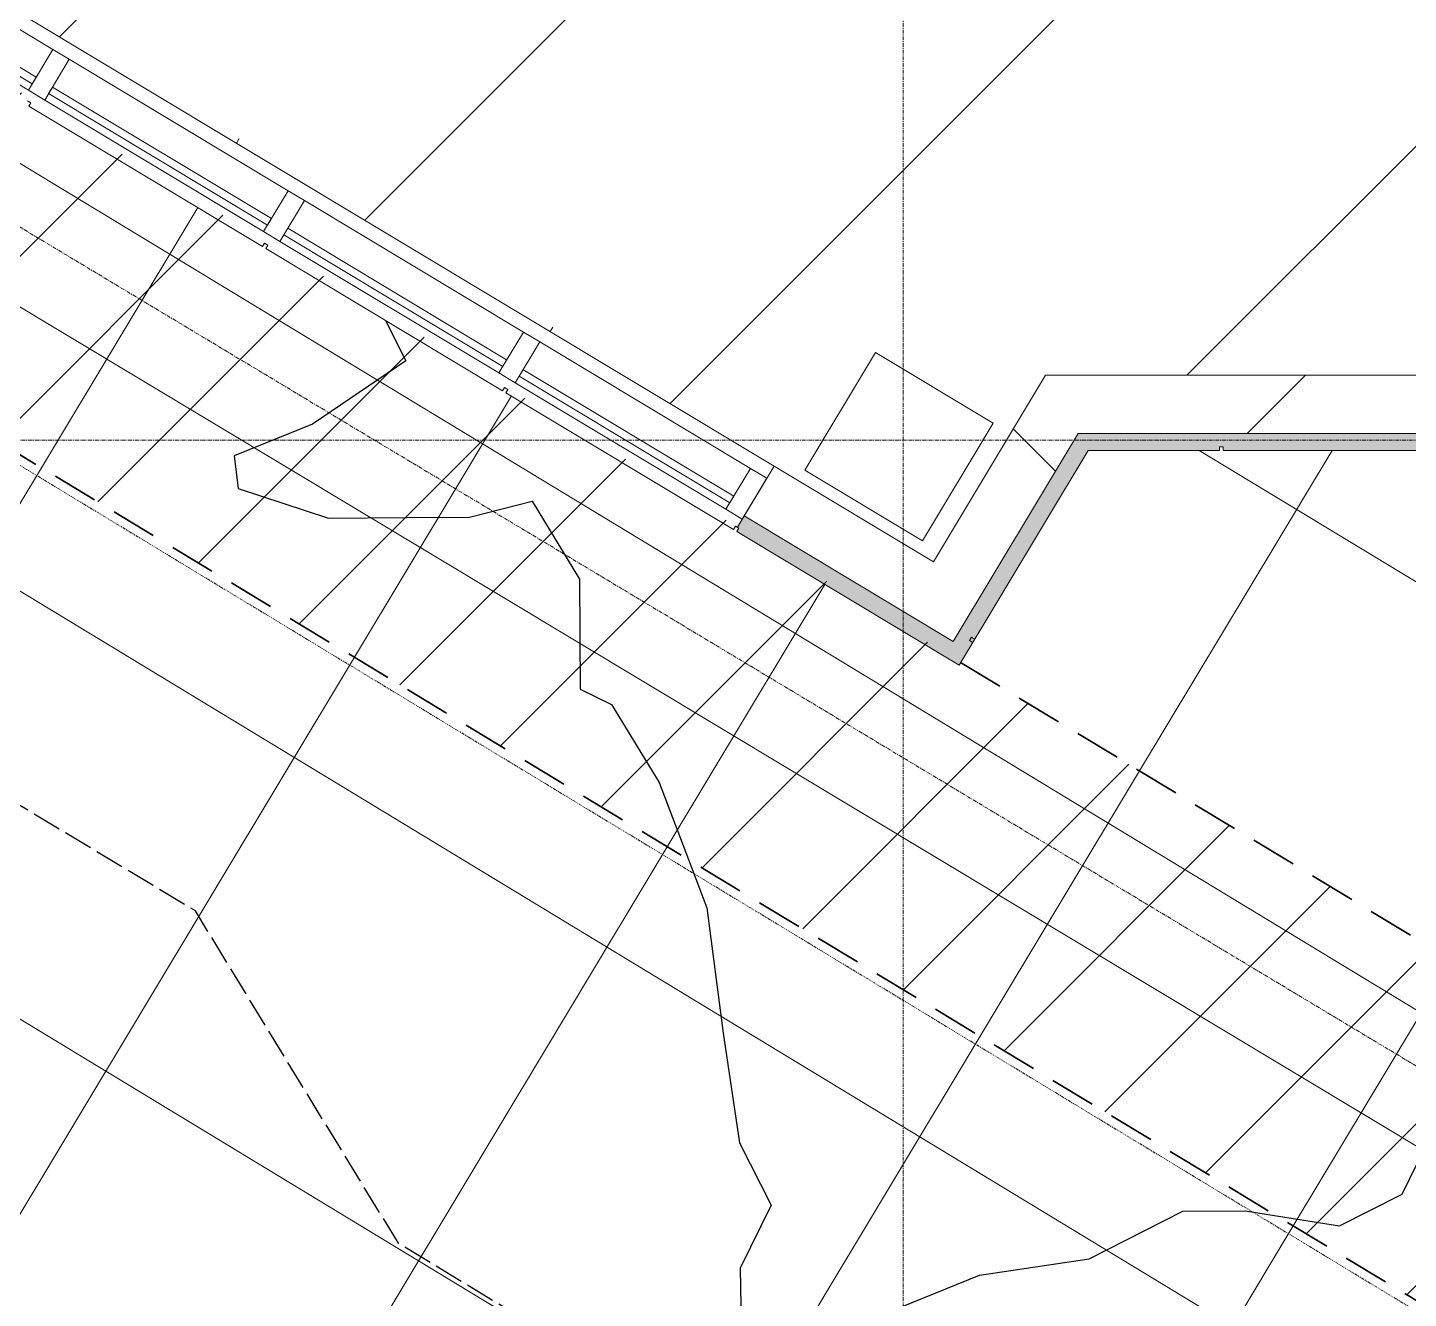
# Model space of a CAD drawing. Header units: inches. Extents: x 3268 to 7018, y 976 to 6708.
# Drawn here: x 4572.9 to 4754, y 2039.9 to 2206.6 of the extents above; entities that cross this region are included whole.
import ezdxf

# ---------------------------------------------------------------- set-up
doc = ezdxf.new("R2010")
doc.units = ezdxf.units.IN
doc.header["$MEASUREMENT"] = 0
for name, pattern in [('Double Dash 3_8_', [0.9999999999999999, 0.3749999999999999, -0.125, 0.125, -0.125, 0.125, -0.125]), ('Grid Line 1_2_', [0.8749999999999999, 0.4999999999999999, -0.125, 0.125, -0.125]), ('IMPORT-DASHED _2_', [8.999999999999996, 5.999999999999998, -2.999999999999999]), ('IMPORT-EASEMENT2', [4.799999999999999, 3.839999999999999, -0.9599999999999999])]:
    doc.linetypes.add(name, pattern=pattern)
for name, color, linetype, lineweight in [('0-landscaping', 1, 'Continuous', 25), ('A-DETL-GENF', 92, 'Continuous', 9), ('A-FLOR', 192, 'Continuous', 9), ('A-GLAZ-CURT', 52, 'Continuous', 9), ('A-GLAZ-CWMG', 51, 'Continuous', 9), ('A-WALL', 113, 'Continuous', 9), ('A-WALL-PATT', 111, 'Continuous', 15), ('C-ANNO-5FT-PED-ZONE', 130, 'Continuous', 25), ('C-ESMT-STBK', 4, 'IMPORT-DASHED _2_', 35), ('C-PROP-LINE', 91, 'Double Dash 3_8_', 9), ('L-PVMT-CONC-HATC', 252, 'Continuous', 15), ('S-COLS', 52, 'Continuous', 9), ('S-GRID', 1, 'Continuous', 9), ('site_dwg', 8, 'Continuous', 9)]:
    doc.layers.add(name, color=color, linetype=linetype, lineweight=lineweight)
pattern_1 = [(45, (0, 0), (-33.94112549695429, 33.94112549695429), []), (135, (0, 0), (-33.94112549695429, -33.94112549695428), [])]

# ---------------------------------------------------------------- blocks, each defined once
blk = doc.blocks.new('WSP_5 Points - Structure_2022_rvt-1-Overall Retail Plan Opt 2')
at = {"layer": 'S-COLS', "color": 250, "lineweight": 13}
for p, q in [((4684.133690137747, 2163.968712298481), (4674.863004789368, 2148.53970088584)), ((4699.562701550388, 2154.698026950102), (4684.133690137747, 2163.968712298481)), ((4690.292016202009, 2139.269015537462), (4699.562701550388, 2154.698026950102)), ((4674.863004789368, 2148.53970088584), (4690.292016202009, 2139.269015537462))]:
    blk.add_line(p, q, dxfattribs=at)
blk = doc.blocks.new('System Panel - GLA-01 - Insulated Glass - Clear-7886401-Overall Retail Plan Opt 2')
at = {"layer": 'A-GLAZ-CURT'}
for p, q in [((16.12500000000955, -1.000000000004547), (-16.12500000000955, -1.000000000001819)), ((-16.12500000000955, -1.000000000001819), (-16.12500000000955, -2.000000000003638)), ((16.12500000000955, -2.000000000003638), (16.12500000000955, -1.000000000004547)), ((-16.12500000000955, -2.000000000003638), (16.12500000000955, -2.000000000003638))]:
    blk.add_line(p, q, dxfattribs=at)
blk = doc.blocks.new('Rectangular Mullion - 2_5_ x 6_ rectangular-7883235-Overall Retail Plan Opt 2')
at = {"layer": 'A-GLAZ-CWMG'}
for p, q in [((6004.876172864579, 2017.898582565582), (6004.876172864579, 1985.648582565567)), ((6011.126172864579, 2017.898582565582), (6011.126172864579, 1985.648582565567))]:
    blk.add_line(p, q, dxfattribs=at)
blk = doc.blocks.new('Rectangular Mullion - 2_5_ x 6_ rectangular-4950529-Overall Retail Plan Opt 2')
at = {"layer": 'A-GLAZ-CWMG'}
for p, q in [((-2.49999999999909, 3), (0, 3)), ((-2.49999999999909, -3.250000000000454), (-2.49999999999909, 3)), ((0, 3), (0, -3.250000000000454)), ((0, -3.250000000000454), (-2.49999999999909, -3.250000000000454))]:
    blk.add_line(p, q, dxfattribs=at)
blk = doc.blocks.new('System Panel - GLA-01 - Insulated Glass - Clear-7886402-Overall Retail Plan Opt 2')
at = {"layer": 'A-GLAZ-CURT'}
for p, q in [((16.75000000000045, -1.000000000004547), (-16.75000000000045, -1.000000000001819)), ((-16.75000000000045, -1.000000000001819), (-16.75000000000182, -2.000000000003638)), ((16.74999999999772, -2.000000000003638), (16.75000000000045, -1.000000000004547)), ((-16.75000000000182, -2.000000000003638), (16.74999999999772, -2.000000000003638))]:
    blk.add_line(p, q, dxfattribs=at)
blk = doc.blocks.new('Rectangular Mullion - 2_5_ x 6_ rectangular-7883299-Overall Retail Plan Opt 2')
at = {"layer": 'A-GLAZ-CWMG'}
for p, q in [((6004.876172864578, 2089.898582565581), (6004.876172864579, 2056.398582565581)), ((6011.126172864578, 2089.898582565581), (6011.126172864579, 2056.398582565581))]:
    blk.add_line(p, q, dxfattribs=at)
blk = doc.blocks.new('Rectangular Mullion - 2_5_ x 6_ rectangular-4411395-Overall Retail Plan Opt 2')
at = {"layer": 'A-GLAZ-CWMG'}
for p, q in [((-1.250000000000909, 3), (1.250000000000909, 3)), ((-1.250000000000909, -3.250000000000454), (-1.250000000000909, 3)), ((1.250000000000909, 3), (1.250000000000909, -3.250000000000454)), ((1.250000000000909, -3.250000000000454), (-1.250000000000909, -3.250000000000454))]:
    blk.add_line(p, q, dxfattribs=at)
blk = doc.blocks.new('Rectangular Mullion - 2_5_ x 6_ rectangular-7883295-Overall Retail Plan Opt 2')
at = {"layer": 'A-GLAZ-CWMG'}
for p, q in [((6004.876172864578, 2204.648582565581), (6004.876172864578, 2172.398582565581)), ((6011.126172864578, 2204.648582565581), (6011.126172864578, 2172.398582565581))]:
    blk.add_line(p, q, dxfattribs=at)
blk = doc.blocks.new('site_dwg_dec1-12649358-Overall Retail Plan Opt 2')
at = {"layer": '0-landscaping', "color": 213, "flags": 128}
for points in [[(31.08816798894065, 120.5223345599611), (38.04547195947605, 118.0613721970098), (46.1568129343085, 112.7615709075421), (55.04856294575426, 110.4265181416981), (59.16653053265497, 106.8094013281945), (60.9074027162768, 104.6776120617962)], [(60.9074027162768, 104.6776120617962), (64.43860575006862, 100.3534687985907), (70.36636846736296, 98.79674374690738), (73.20570484799667, 99.95289819289836), (77.32370079247436, 96.33575647164115), (80.53674968141972, 91.68841971690789), (82.96953078790271, 84.07638086805171), (86.18257967601845, 79.42904411461721), (78.56955985296939, 76.99082391922205), (75.85484602591355, 73.9002122233528), (73.38933504524344, 66.94063790206063), (77.38268007688588, 65.25797834102057), (80.22201645907448, 66.4141327858117), (88.73994106720589, 69.88249988785763), (92.8579086570479, 66.26538307328381), (100.344214094532, 68.66298705258667)]]:
    blk.add_lwpolyline(points, dxfattribs=at)
blk = doc.blocks.new('site_dwg_dec1-V199-Overall Retail Plan Opt 2')
at = {"layer": '0-landscaping', "color": 213, "flags": 128}
for points in [[(109.1397070937248, -51.91135602216399), (107.539696636907, -56.13399286589696), (101.3299305751161, -65.27994157050192), (96.02508321279201, -73.39567033511115), (94.46444866163544, -79.32507283475273), (88.7858181649908, -81.63733361044136), (85.58967954539075, -85.36948232106145)], [(120.660524464352, 0.9399227396409059), (119.6510466297088, -2.895354700621055), (109.8544485491429, -1.590498658254319), (102.8971445787712, 0.870463703299947), (101.2580483883601, -1.482540039600962)], [(101.2580483883601, -1.482540039600962), (105.4544776113715, -8.676055613000015), (110.6019441858434, -13.19745785703412), (114.7199401311507, -16.814599579601), (119.7428547744357, -19.4015213609498), (118.3068144204959, -27.26535620114441), (111.9724258052689, -34.47684765727967), (113.1265473455231, -37.31559033633379), (111.6904930847184, -45.17949820201533), (109.1397070937248, -51.91135602216399)]]:
    blk.add_lwpolyline(points, dxfattribs=at)
blk = doc.blocks.new('site_dwg-12440225-Overall Retail Plan Opt 2')
at = {"layer": 'C-ESMT-STBK'}
h = blk.add_hatch(dxfattribs=at)
h.set_pattern_fill('FP_236', color=43, style=0, pattern_type=2)
h.set_pattern_definition([(41.19300000000002, (24349227.445, 9821790.73), (-9.878962955707756, 11.2874306606842), [])])
h.paths.add_polyline_path([(24340754.41764874, 9814238.256800799), (24341007.28369483, 9818038.207201697), (24340597.61508091, 9818336.289935663), (24339080.54507963, 9818175.041572), (24339041.04656363, 9818170.586227996), (24338991.68861391, 9818164.27902802), (24338951.70183868, 9818158.637384389), (24338912.96937073, 9818152.689061128), (24338874.36010189, 9818146.280125272), (24338835.87236292, 9818139.411975248), (24338797.50579851, 9818132.085986648), (24338766.50818425, 9818125.853604812), (24338766.89231019, 9818124.002092425), (24338807.18576453, 9818132.259389622), (24338846.06993594, 9818139.731584428), (24338885.04424, 9818146.727429258), (24338924.10287013, 9818153.245822722), (24338956.51865115, 9818158.316607647), (24338953.32382087, 9818110.342748318), (24338969.07279708, 9818112.710400388), (24339007.86497075, 9818118.055290567), (24339046.71994471, 9818122.92269113), (24339092.45343486, 9818128.037917001), (24340292.99008468, 9818255.650188034), (24340584.31472673, 9818286.605874758), (24340934.68922023, 9818031.666679043), (24340687.3560084, 9814314.861073798), (24339595.34670922, 9814726.863514047), (24339587.50957331, 9814715.68687136), (24338715.45843181, 9815327.180653278), (24338691.60180446, 9815293.158049863), (24339013.48739237, 9815068.288049085), (24339549.36884944, 9814692.907733086), (24340725.61240819, 9814249.124683892)])
h.paths.add_polyline_path([(24338722.46981283, 9815337.179779818), (24338763.80719084, 9815396.132170605), (24338658.92817304, 9815468.79891386), (24338617.74228099, 9815409.741564125), (24338722.19139668, 9815337.372683933)])
at = {"layer": 'C-ANNO-5FT-PED-ZONE', "color": 213, "linetype": 'IMPORT-EASEMENT2', "flags": 128}
blk.add_lwpolyline([(24341173.43156312, 9817974.569704888), (24341064.86211379, 9817879.53891328), (24341058.60739409, 9817785.539047208), (24341020.66169335, 9817759.050960105), (24341002.73584636, 9817494.243455587), (24341098.03372912, 9817385.653583419), (24341049.7296923, 9816657.855822798), (24340942.84306337, 9816588.119622858), (24340903.15724013, 9815991.696087312), (24340997.75345884, 9815877.316419568), (24340956.93820208, 9815281.87627089), (24340851.85462972, 9815190.060175546), (24340840.21389879, 9815028.451841284), (24340816.31959692, 9814987.856953233), (24340807.91752753, 9814861.58536387), (24340828.33680849, 9814837.590900285), (24340814.20948071, 9814639.141274119), (24340820.32276781, 9814572.244142456), (24340784.23728234, 9814041.25000657), (24340346.67693986, 9814070.985885575), (24339654.20889217, 9814556.549067944), (24339621.08674325, 9814593.99079329), (24339537.64412129, 9814651.844636435), (24339442.83972673, 9814690.826514924), (24339354.14331621, 9814753.02102556), (24339330.46229357, 9814798.298159737), (24339230.23757831, 9814867.973883716), (24339182.6163684, 9814867.152440649), (24339131.69313189, 9814915.47795062), (24338893.2467398, 9815077.690702066), (24338651.59712844, 9815247.640438044), (24338560.99241732, 9815303.182211477)], dxfattribs=at)
at = {"layer": 'C-ESMT-STBK', "color": 43, "flags": 128}
for points in [[(24339549.36010291, 9814692.910077242), (24339038.59252975, 9815050.698335228), (24338937.60771774, 9815121.437320769), (24338691.59305793, 9815293.160394015), (24338695.51113642, 9815298.748075316)], [(24339432.81026407, 9814824.159263048), (24339528.54956559, 9814757.02623046), (24339587.50082678, 9814715.689215513)]]:
    blk.add_lwpolyline(points, dxfattribs=at)
at = {"layer": 'L-PVMT-CONC-HATC', "color": 53}
for p, q in [((24339657.33617427, 9814598.324723126), (24338933.15160037, 9815106.127744965)), ((24340339.75004442, 9814061.186895564), (24338905.5935904, 9815066.826904181)), ((24339628.0819323, 9814677.462691434), (24339254.65842474, 9814939.309729325)), ((24339342.53764469, 9814898.468900554), (24339342.92422535, 9814899.02497577)), ((24339314.16948521, 9814857.662849173), (24339336.90088157, 9814890.36072401)), ((24339381.94802499, 9814871.067770435), (24339382.33612141, 9814871.62602598)), ((24339353.48378988, 9814830.123519499), (24339376.31811344, 9814862.969449496)), ((24339250.72654459, 9814766.40363668), (24339314.16948521, 9814857.662849173)), ((24339631.81188032, 9814733.471927142), (24339465.87873667, 9814849.82534698)), ((24339455.29726123, 9814808.395020612), (24339483.29318272, 9814848.665627912)), ((24339392.79809455, 9814802.584189828), (24339415.72164217, 9814835.558463775)), ((24339290.02770634, 9814738.84540164), (24339353.48378988, 9814830.123519499)), ((24339432.11239922, 9814775.044860158), (24339455.29726123, 9814808.395020612)), ((24339329.3288681, 9814711.287166597), (24339392.79809455, 9814802.584189828)), ((24339471.4267039, 9814747.505530486), (24339494.598423, 9814780.836785577)), ((24339368.63002986, 9814683.728931556), (24339432.11239922, 9814775.044860158)), ((24339407.93119161, 9814656.170696514), (24339471.4267039, 9814747.505530486))]:
    blk.add_line(p, q, dxfattribs=at)
at = {"xscale": 1.5, "yscale": 1.5, "zscale": 1.5, "rotation": 37.81158375857705}
for name, p in [('site_dwg_dec1-V199-Overall Retail Plan Opt 2', (24339218.37414129, 9814761.880803842)), ('site_dwg_dec1-12649358-Overall Retail Plan Opt 2', (24339493.43298167, 9814568.902254827))]:
    blk.add_blockref(name, p, dxfattribs=at)
blk = doc.blocks.new('Family - ___-10568875-Overall Retail Plan Opt 2')
at = {"layer": 'C-PROP-LINE'}
blk.add_line((4383.497981648636, 2263.268724383593), (4819.920223202487, 1998.919552506506), dxfattribs=at)

msp = doc.modelspace()

# ---------------------------------------------------------------- block references
at = {"lineweight": 5}
msp.add_blockref('WSP_5 Points - Structure_2022_rvt-1-Overall Retail Plan Opt 2', (0, 0), dxfattribs=at)

# ---------------------------------------------------------------- next in the draw order: hatches: boundary and pattern name
at = {"layer": 'A-DETL-GENF'}
h = msp.add_hatch(dxfattribs=at)
h.set_pattern_fill('FP_16', style=0, pattern_type=2)
h.set_pattern_definition([(45, (0, 0), (-32.04961485728027, 32.04961485728027), [])])
h.paths.add_polyline_path([(4691.705143494628, 2136.524143727185), (4706.40848797042, 2160.994618260186), (4768.272596162687, 2160.994618260185), (4768.272596162687, 2447.786830385498), (4922.250343047537, 2447.786830385497), (4922.250343047537, 2772.27358256559), (4886.25034304756, 2772.27358256559), (4886.25034304756, 2863.148582565584), (4602.500343047515, 2863.148582565585), (4602.500343047515, 2854.148582565586), (4542.500343047515, 2854.148582565586), (4542.500343047515, 2862.523582565577), (4476.920381568098, 2862.523582565578), (4264.683824109152, 2509.302634581948), (4305.827854542846, 2484.58080698627), (4250.557831129061, 2392.596041029676), (4209.413800695366, 2417.317868625355), (4196.666608341342, 2396.102977932977), (4488.654561830984, 2220.658915450598), (4505.373318629214, 2248.483599360301), (4619.446376340588, 2179.941591289509)])
at = {"layer": 'A-WALL-PATT', "lineweight": 9}
h = msp.add_hatch(dxfattribs=at)
h.set_pattern_fill('FP_53', color=256, style=0, pattern_type=2)
h.set_pattern_definition(pattern_1)
h.paths.add_polyline_path([(4694.313878841293, 2126.06107773814), (4698.241044162482, 2132.596978405997), (4670.80660766479, 2149.081250902664), (4666.8794423436, 2142.54535023481), (4676.900412793239, 2136.524143727185)])
h.paths.add_polyline_path([(4543.447351042483, 2216.710833021836), (4547.374516363669, 2223.246733689688), (4512.50360469157, 2244.199291263031), (4508.576439370382, 2237.663390595179), (4536.858376340589, 2220.66988843997)])
at = {"layer": 'A-WALL-PATT', "lineweight": 5}
h = msp.add_hatch(color=256, dxfattribs=at)
h.paths.add_polyline_path([(4695.083669599325, 2122.973615643016), (4696.242505267872, 2124.902242069594), (4666.8794423436, 2142.54535023481), (4665.978125712511, 2141.045307458582), (4666.192417537686, 2140.916547939854), (4665.934898500229, 2140.487964289503), (4672.531803733816, 2136.524143727185)])
h.paths.add_polyline_path([(4542.074223548759, 2214.910966113982), (4542.331742586214, 2215.339549764331), (4542.54603441139, 2215.210790245604), (4543.447351042483, 2216.710833021836), (4508.576439370382, 2237.663390595179), (4507.417603701834, 2235.734764168598), (4536.858376340589, 2218.044963296235)])
at = {"layer": 'A-WALL-PATT', "lineweight": 9}
h = msp.add_hatch(dxfattribs=at)
h.set_pattern_fill('FP_53', color=256, style=0, pattern_type=2)
h.set_pattern_definition(pattern_1)
h.paths.add_polyline_path([(4769.500343047537, 2153.369618260184), (4769.500343047537, 2160.994618260186), (4706.40848797042, 2160.994618260186), (4701.826925750337, 2153.369618260188), (4768.500343047538, 2153.369618260184)])
h = msp.add_hatch(dxfattribs=at)
h.set_pattern_fill('FP_53', color=256, style=0, pattern_type=2)
h.set_pattern_definition(pattern_1)
h.paths.add_polyline_path([(4698.24104416248, 2132.596978405997), (4710.722505404102, 2153.369618260188), (4701.826925750337, 2153.369618260188), (4691.705143494628, 2136.524143727184)])
at = {"layer": 'A-WALL-PATT', "lineweight": 5}
msp.add_hatch(color=256, dxfattribs=at).paths.add_polyline_path([(4761.500343047538, 2151.119618260185), (4768.500343047539, 2151.119618260185), (4768.500343047538, 2153.369618260184), (4710.722505404102, 2153.369618260188), (4709.370569011293, 2151.119618260188), (4729.250659452024, 2151.119618260188), (4729.250659452024, 2151.619618260185), (4729.750659452024, 2151.619618260185), (4729.750659452024, 2151.119618260188), (4743.328376340589, 2151.119618260186)])
at = {"layer": 'A-WALL-PATT', "lineweight": 9}
msp.add_hatch(color=256, dxfattribs=at).paths.add_polyline_path([(4696.242505267872, 2124.902242069594), (4711.995494155025, 2151.119618260188), (4709.370569011293, 2151.119618260188), (4694.313878841293, 2126.06107773814)])

# ---------------------------------------------------------------- next in the draw order: linework, layer by layer
at = {"lineweight": 9}
for p, q in [((4696.692847343906, 2126.622539159986), (4696.435328306451, 2126.193955509635)), ((4696.435328306451, 2126.193955509635), (4696.863911956802, 2125.936436472182)), ((4697.121430994257, 2126.365020122533), (4696.692847343906, 2126.622539159986))]:
    msp.add_line(p, q, dxfattribs=at)
at = {"layer": 'A-FLOR'}
msp.add_line((4501.404464369868, 2212.268855245278), (4874.403235769472, 1988.148582565594), dxfattribs=at)
at = {"layer": 'A-WALL'}
for p, q in [((4547.374516363667, 2223.246733689688), (4670.806607664787, 2149.081250902664)), ((4572.873410548955, 2196.988264246112), (4573.301994199305, 2196.730745208657)), ((4573.301994199305, 2196.730745208657), (4573.044475161851, 2196.302161558306)), ((4603.68820616201, 2177.889550380245), (4573.044475161851, 2196.302161558306)), ((4603.945725199465, 2178.318134030595), (4603.688206162011, 2177.889550380244)), ((4604.374308849816, 2178.06061499314), (4603.945725199465, 2178.318134030595)), ((4604.116789812361, 2177.632031342789), (4604.374308849817, 2178.06061499314)), ((4635.18910446276, 2158.96190112734), (4604.116789812361, 2177.63203134279)), ((4635.18910446276, 2158.961901127339), (4635.446623500216, 2159.39048477769)), ((4635.446623500216, 2159.39048477769), (4635.875207150567, 2159.132965740236)), ((4635.875207150567, 2159.132965740236), (4635.617688113111, 2158.704382089884)), ((4665.506314849876, 2140.745483326957), (4635.617688113111, 2158.704382089885)), ((4710.722505404099, 2153.369618260187), (4694.313878841288, 2126.06107773814)), ((4710.722505404099, 2153.369618260187), (4769.500343047534, 2153.369618260184)), ((4666.879442343597, 2142.54535023481), (4694.313878841288, 2126.06107773814)), ((4665.76383388733, 2141.174066977308), (4665.506314849876, 2140.745483326957)), ((4665.978125712507, 2141.04530745858), (4665.763833887332, 2141.174066977307))]:
    msp.add_line(p, q, dxfattribs=at)
at = {"layer": 'A-WALL', "lineweight": 15}
for p, q in [((4706.408487970417, 2160.994618260185), (4691.705143494623, 2136.524143727184)), ((4769.500343047534, 2160.994618260185), (4706.408487970417, 2160.994618260185)), ((4695.083669599322, 2122.973615643015), (4711.995494155021, 2151.119618260187)), ((4711.995494155021, 2151.119618260187), (4729.250659452021, 2151.119618260187)), ((4729.250659452021, 2151.119618260187), (4729.250659452021, 2151.619618260185)), ((4729.250659452021, 2151.619618260185), (4729.75065945202, 2151.619618260185)), ((4729.75065945202, 2151.619618260185), (4729.75065945202, 2151.119618260187)), ((4729.75065945202, 2151.119618260187), (4761.500343047534, 2151.119618260184)), ((4670.806607664786, 2149.081250902663), (4665.996410893526, 2141.075739110182)), ((4691.705143494623, 2136.524143727184), (4670.806607664786, 2149.081250902663)), ((4666.192417537682, 2140.916547939853), (4665.934898500226, 2140.487964289502)), ((4665.934898500226, 2140.487964289502), (4695.083669599322, 2122.973615643015)), ((4665.978125712506, 2141.045307458581), (4666.192417537682, 2140.916547939853))]:
    msp.add_line(p, q, dxfattribs=at)
at = {"layer": 'S-GRID', "linetype": 'Grid Line 1_2_'}
for p, q in [((3268.129635848882, 2963.794832716439), (6229.945781511473, 1184.156149987814)), ((4687.739059466155, 2338.447046999773), (4687.739059466152, 1191.870655694115)), ((6788.078166544339, 2152.494618260216), (3651.417394664897, 2152.494618260227))]:
    msp.add_line(p, q, dxfattribs=at)

# ---------------------------------------------------------------- next in the draw order: block references
at = {"layer": 'A-GLAZ-CURT', "rotation": 329.0000000000114}
for name, p in [('System Panel - GLA-01 - Insulated Glass - Clear-7886401-Overall Retail Plan Opt 2', (4560.699687205332, 2209.261167128393)), ('System Panel - GLA-01 - Insulated Glass - Clear-7886402-Overall Retail Plan Opt 2', (4591.021980467674, 2191.041695228455)), ('System Panel - GLA-01 - Insulated Glass - Clear-7886402-Overall Retail Plan Opt 2', (4621.880003292954, 2172.500324531699)), ('System Panel - GLA-01 - Insulated Glass - Clear-7886401-Overall Retail Plan Opt 2', (4652.202296555295, 2154.280852631762))]:
    msp.add_blockref(name, p, dxfattribs=at)
at = {"layer": 'A-GLAZ-CWMG'}
for name, p, rotation in [('Rectangular Mullion - 2_5_ x 6_ rectangular-7883235-Overall Retail Plan Opt 2', (5939.258566708445, 8390.220073371087), 239.0000000000116), ('Rectangular Mullion - 2_5_ x 6_ rectangular-7883299-Overall Retail Plan Opt 2', (5908.400543883298, 8408.761444067817), 239.0000000000102), ('Rectangular Mullion - 2_5_ x 6_ rectangular-7883299-Overall Retail Plan Opt 2', (5939.258566708591, 8390.22007337106), 239.0000000000101), ('Rectangular Mullion - 2_5_ x 6_ rectangular-7883295-Overall Retail Plan Opt 2', (5870.685182652297, 8431.423119363875), 239.0000000000112)]:
    msp.add_blockref(name, p, dxfattribs=dict(at, rotation=rotation))
at = {"layer": 'A-GLAZ-CWMG', "extrusion": (0, 0, -1), "rotation": 210.9999999999886}
for name, p in [('Rectangular Mullion - 2_5_ x 6_ rectangular-4411395-Overall Retail Plan Opt 2', (-4575.592969055034, 2200.312380576834)), ('Rectangular Mullion - 2_5_ x 6_ rectangular-4411395-Overall Retail Plan Opt 2', (-4606.450991880314, 2181.771009880078)), ('Rectangular Mullion - 2_5_ x 6_ rectangular-4411395-Overall Retail Plan Opt 2', (-4637.309014705594, 2163.229639183322)), ('Rectangular Mullion - 2_5_ x 6_ rectangular-4950529-Overall Retail Plan Opt 2', (-4668.167037530874, 2144.688268486566))]:
    msp.add_blockref(name, p, dxfattribs=at)
at = {"layer": 'C-PROP-LINE'}
msp.add_blockref('Family - ___-10568875-Overall Retail Plan Opt 2', (0, 0), dxfattribs=at)
at = {"layer": 'site_dwg', "color": 53, "lineweight": 15, "rotation": 3.810000000000009}
msp.add_blockref('site_dwg-12440225-Overall Retail Plan Opt 2', (-23628768.691637, -11408316.78144797), dxfattribs=at)

doc.saveas('drawing.dxf')
